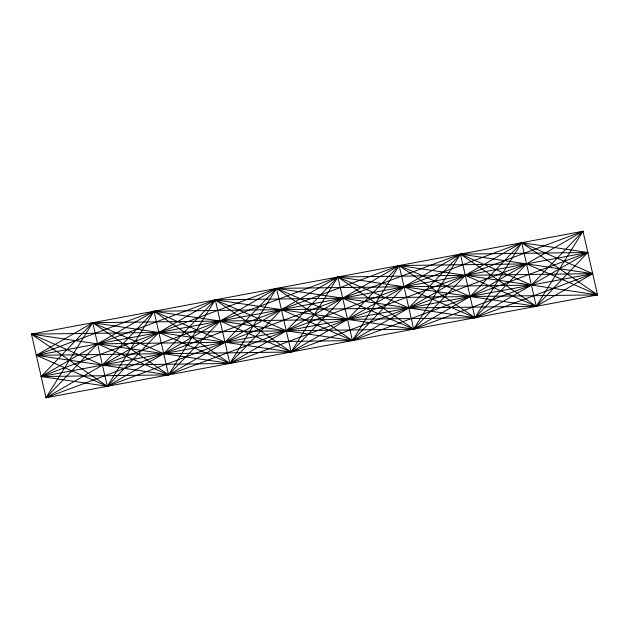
<?xml version="1.0" encoding="UTF-8"?>
<svg xmlns="http://www.w3.org/2000/svg" width="629" height="629" viewBox="0 0 629 629"><rect width="100%" height="100%" fill="white"/><g stroke="black" fill="none" stroke-linecap="round" stroke-linejoin="round"><path stroke-width="0.94" d="M154.011 311.261L107.3 386.316L41.168 376.535L92.73 322.693L474.989 317.739L592.691 273.67L521.7 242.684L168.58 374.884L41.168 376.535L154.011 311.261L536.27 306.307L592.691 273.67L460.42 254.116L107.3 386.316L36.309 355.33L92.73 322.693L291.148 352.028L526.552 263.897L597.55 294.883L582.981 231.26L31.45 334.117L46.019 397.74L597.55 294.883L521.7 242.684L352.429 340.596L97.589 343.898L46.019 397.74L399.132 265.548L526.552 263.897L474.989 317.739L276.571 288.404L41.168 376.535L592.691 273.67L337.852 276.972L102.448 365.103L31.45 334.117L413.709 329.164L531.411 285.102L582.981 231.26L229.868 363.452L102.448 365.103L154.011 311.261L352.429 340.596L587.832 252.465L521.7 242.684L470.13 296.534L399.132 265.548L229.868 363.452L31.45 334.117L107.3 386.316L276.571 288.404L531.411 285.102L460.42 254.116L291.148 352.028L36.309 355.33L154.011 311.261L225.009 342.247L276.571 288.404L347.57 319.39L399.132 265.548L597.55 294.883L215.291 299.836L97.589 343.898L168.58 374.884L337.852 276.972L536.27 306.307L587.832 252.465L460.42 254.116L408.85 307.958L337.852 276.972L286.289 330.815L215.291 299.836L46.019 397.74L92.73 322.693L163.729 353.679L215.291 299.836L413.709 329.164L582.981 231.26L536.27 306.307L465.271 275.321L413.709 329.164L342.711 298.185L291.148 352.028L220.15 321.042L168.58 374.884L36.309 355.33L587.832 252.465L474.989 317.739L403.991 286.753L352.429 340.596L281.43 309.61L229.868 363.452L158.87 332.466L107.3 386.316L92.73 322.693L168.58 374.884L215.291 299.836L291.148 352.028L337.852 276.972L413.709 329.164L460.42 254.116L536.27 306.307L521.7 242.684L474.989 317.739L399.132 265.548L352.429 340.596L276.571 288.404L229.868 363.452L154.011 311.261L168.58 374.884M460.42 254.116L474.989 317.739M399.132 265.548L413.709 329.164M337.852 276.972L352.429 340.596M276.571 288.404L291.148 352.028M215.291 299.836L229.868 363.452"/></g></svg>
